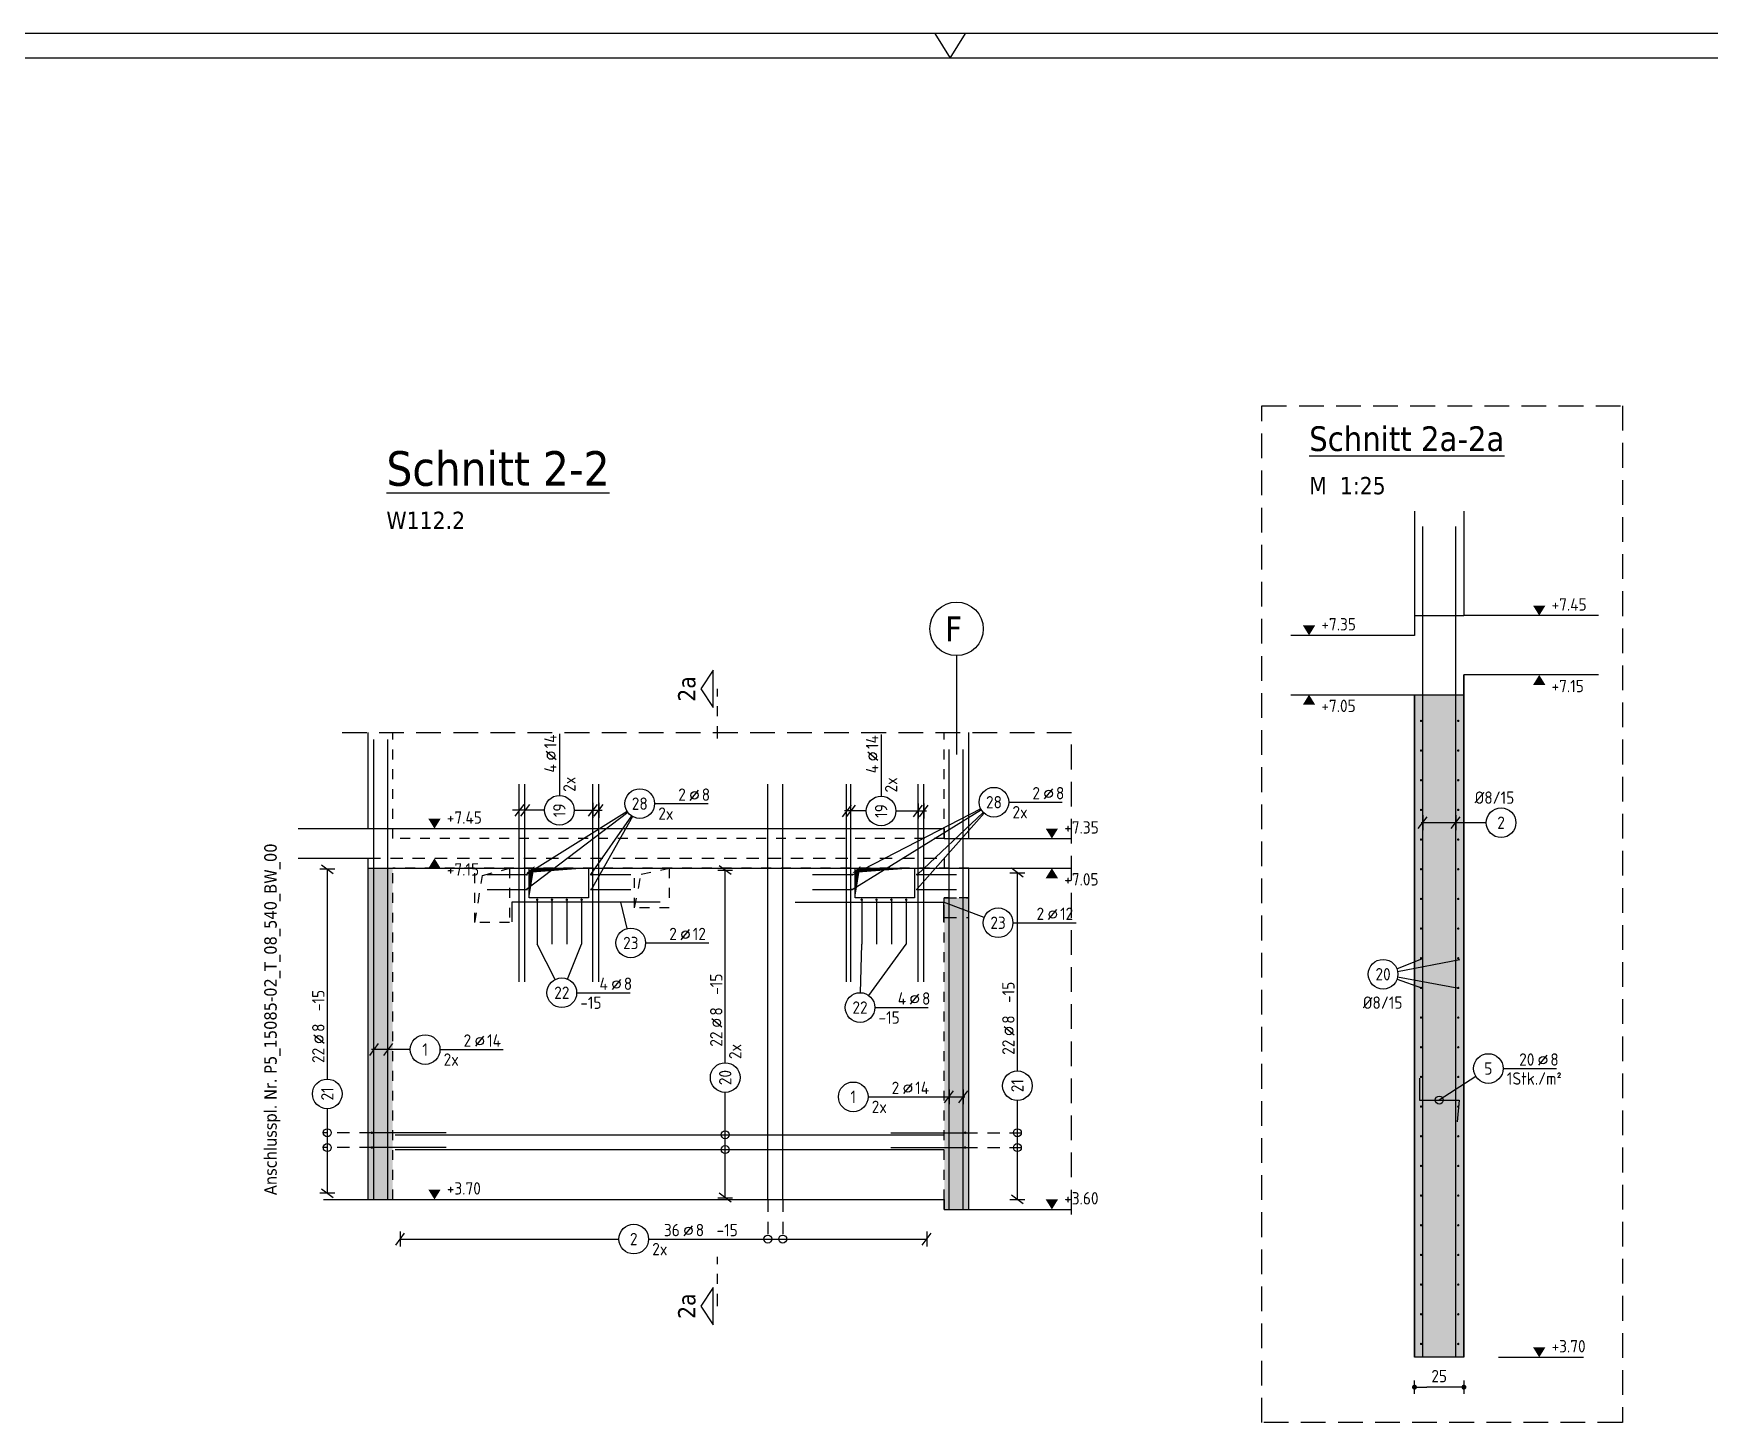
# Model space of a CAD drawing. Extents: x -4 to 84.7, y -5.7 to 50.5.
# Drawn here: x 26.46 to 43.4, y 29.41 to 43.46 of the extents above; entities that cross this region are included whole.
import ezdxf
from ezdxf.enums import TextEntityAlignment as Align

# ---------------------------------------------------------------- set-up
doc = ezdxf.new("R2010")
doc.units = 0
doc.header["$LTSCALE"] = 0.5
for name, pattern in [('AUSGEZOGEN', [1000.01, 1000, 0.01]), ('DASHDOTSMALL', [1.05, 0.5, -0.25, 0.05, -0.25]), ('DASHED', [0.75, 0.5, -0.25]), ('DOT', [0.175, 0.05, -0.125]), ('HIDDEN', [0.375, 0.25, -0.125]), ('HIDDEN2', [0.187, 0.125, -0.062]), ('PUNKT', [0.175, 0.05, -0.125]), ('STRICHLINIE', [0.75, 0.5, -0.25]), ('STRICHPUNKT2', [0.55, 0.25, -0.125, 0.05, -0.125]), ('VERDECKT', [0.375, 0.25, -0.125])]:
    doc.linetypes.add(name, pattern=pattern)
for name, color, linetype in [('ACHSEN', 7, 'Continuous'), ('AFU', 7, 'Continuous'), ('BETON', 7, 'Continuous'), ('DETAIL', 7, 'Continuous'), ('DRUEBER', 7, 'Continuous'), ('grau_mittel', 7, 'Continuous'), ('HILFE', 7, 'Continuous'), ('koten', 7, 'Continuous'), ('MASSE', 7, 'Continuous'), ('OBJEKT', 7, 'Continuous'), ('RAHMEN', 7, 'Continuous'), ('RND', 7, 'Continuous'), ('RND-1', 7, 'Continuous'), ('SCHATTEN', 15, 'Continuous'), ('SCHNITTE', 7, 'Continuous'), ('SFP_Achsen', 7, 'Continuous'), ('TEXT', 7, 'Continuous'), ('VERDECKT', 7, 'Continuous'), ('WBZ', 7, 'Continuous')]:
    doc.layers.add(name, color=color, linetype=linetype)
doc.styles.add('helv', font='tahoma.ttf')
doc.styles.add('txt', font='isocp.shx')
doc.linetypes.add('AFU_50K', pattern='A,0.15,["/",Standard,S=0.2,R=0,X=-0.01,Y=-0.1],0.07,["/",Standard,S=0.2,R=0,X=-0.01,Y=-0.1],0.15', length=0.37)
doc.linetypes.add('AFU_50L', pattern='A,0.75,["/",Standard,S=0.2,R=0,X=-0.01,Y=-0.1],0.07,["/",Standard,S=0.2,R=0,X=-0.01,Y=-0.1],0.75', length=1.57)
doc.dimstyles.new('DOT_I', dxfattribs={"dimscale": 0.5, "dimtxt": 0.25, "dimasz": 0.25, "dimexe": 0.1, "dimexo": 0.3, "dimgap": 0.1, "dimtad": 1, "dimdec": 3, "dimzin": 3, "dimtxsty": 'txt', "dimblk": 'DOT', "dimblk1": 'DOT', "dimblk2": 'DOT', "dimsah": 1, "dimcen": 0.1, "dimse1": 1, "dimse2": 1, "dimazin": 0, "dimtfac": 1, "dimtdec": 4, "dimtix": 1, "dimtmove": 2, "dimatfit": 3, "dimfxl": 0, "dimtvp": 1, "dimtolj": 1, "dimtzin": 0, "dimarcsym": 0})

# ---------------------------------------------------------------- blocks, each defined once
blk = doc.blocks.new('DINA0')
at = {"layer": 'RAHMEN'}
blk.add_line((118.9, 84.1), (0, 84.1), dxfattribs=at)
at = {"layer": 'RAHMEN', "color": 7, "linetype": 'Continuous'}
for p, q in [((59.14, 84.1), (59.45, 83.6)), ((59.45, 83.6), (59.76, 84.1))]:
    blk.add_line(p, q, dxfattribs=at)
at = {"layer": 'RAHMEN', "color": 5}
blk.add_line((118.4, 83.6), (2, 83.6), dxfattribs=at)
blk = doc.blocks.new('lei_gre')
at = {"layer": 'RND', "color": 7, "linetype": 'Continuous'}
for p, q in [((-0.09, -0.12), (0.09, 0.12)), ((0, 0.15), (0, -0.15))]:
    blk.add_line(p, q, dxfattribs=at)
blk = doc.blocks.new('RND_LEI')
at = {"layer": 'RND', "color": 7, "linetype": 'Continuous'}
blk.add_line((1.022, 0.066), (1.19, 0.27), dxfattribs=at)
for centre, radius in [((0, 0), 0.3), ((1.106, 0.168), 0.075)]:
    blk.add_circle(centre, radius, dxfattribs=at)
at = {"layer": 'RND', "color": 7, "linetype": 'Continuous', "style": 'txt'}
blk.add_attdef('POSL', text='', height=0.25, dxfattribs=at).set_placement((0, 0), align=Align.MIDDLE)
blk.add_attdef('ANZ', text='', height=0.25, dxfattribs=at).set_placement((0.931, 0.057), align=Align.RIGHT)
for tag, p in [('DUM', (1.253, 0.057)), ('ABSTD', (1.674, 0.057)), ('POSTXT', (0.374, -0.327))]:
    blk.add_attdef(tag, p, '', height=0.25, dxfattribs=at)
blk = doc.blocks.new('okrd_u')
at = {"layer": 'koten', "color": 7, "linetype": 'Continuous'}
blk.add_solid([(-0.125, -0.202), (0.125, -0.202), (0, 0)], dxfattribs=at)
at = {"layer": 'koten', "style": 'txt'}
blk.add_attdef('OKRD', (0.25, -0.35), '', height=0.25, dxfattribs=at)
blk = doc.blocks.new('okrd_o')
at = {"layer": 'koten', "color": 7, "linetype": 'Continuous'}
blk.add_solid([(-0.125, 0.202), (0.125, 0.202), (0, 0)], dxfattribs=at)
at = {"layer": 'koten', "style": 'txt'}
blk.add_attdef('OKRD', (0.25, 0.1), '', height=0.25, dxfattribs=at)
blk = doc.blocks.new('DOT')
at = {"layer": 'MASSE', "color": 7, "linetype": 'Continuous'}
for p, q in [((0, 0), (-1, 0)), ((0, 0.54), (0, -0.54))]:
    blk.add_line(p, q, dxfattribs=at)
at = {"layer": 'MASSE', "color": 7, "linetype": 'Continuous', "const_width": 0.2}
blk.add_lwpolyline([(-0.1, 0, 1), (0.1, 0, 1)], format="xyb", close=True, dxfattribs=at)
blk = doc.blocks.new('*D21')
at = {"layer": 'Defpoints', "color": 0, "linetype": 'AUSGEZOGEN', "transparency": 16777216}
for p in [(40.422, 29.77), (40.422, 29.77), (40.922, 29.77)]:
    blk.add_point(p, dxfattribs=at)
at = {"layer": 'MASSE', "color": 0, "linetype": 'AUSGEZOGEN', "lineweight": -2, "transparency": 16777216}
blk.add_line((40.797, 29.77), (40.547, 29.77), dxfattribs=at)
at = {"layer": 'MASSE', "color": 0, "linetype": 'AUSGEZOGEN', "lineweight": -2, "transparency": 16777216, "xscale": 0.125, "yscale": 0.125, "zscale": 0.125, "rotation": 180}
blk.add_blockref('DOT', (40.422, 29.77), dxfattribs=at)
at = {"layer": 'MASSE', "color": 0, "linetype": 'AUSGEZOGEN', "lineweight": -2, "transparency": 16777216, "xscale": 0.125, "yscale": 0.125, "zscale": 0.125}
blk.add_blockref('DOT', (40.922, 29.77), dxfattribs=at)
at = {"layer": 'MASSE', "color": 0, "linetype": 'AUSGEZOGEN', "transparency": 16777216, "insert": (40.672, 29.882), "char_height": 0.125, "attachment_point": 5, "style": 'txt'}
blk.add_mtext('\\A1;25', dxfattribs=at)
blk = doc.blocks.new('RND_HIN')
at = {"layer": 'RND', "color": 7, "linetype": 'Continuous'}
blk.add_circle((0, 0), 0.3, dxfattribs=at)
at = {"layer": 'RND', "color": 7, "linetype": 'Continuous', "style": 'txt'}
blk.add_attdef('POSI', text='', height=0.25, dxfattribs=at).set_placement((0, 0), align=Align.MIDDLE)
blk = doc.blocks.new('SCHN-2')
at = {"layer": 'SCHNITTE', "color": 6, "linetype": 'Continuous'}
blk.add_lwpolyline([(0.378, 0.088), (0, 0.34), (-0.378, 0.088)], close=True, dxfattribs=at)
at = {"layer": 'SCHNITTE', "color": 1, "linetype": 'DASHDOTSMALL', "style": 'helv'}
blk.add_attdef('SCHN-2', text='', height=0.35, dxfattribs=at).set_placement((0, 0.45), align=Align.CENTER)

msp = doc.modelspace()

# ---------------------------------------------------------------- hatches: boundary and pattern name
at = {"layer": 'grau_mittel'}
msp.add_hatch(color=61, dxfattribs=at).paths.add_polyline_path([(40.9225, 36.7718), (40.4225, 36.7718), (40.4225, 30.0718), (40.9225, 30.0718)])
h = msp.add_hatch(color=61, dxfattribs=at)
h.paths.add_polyline_path([(35.9172, 34.7174), (35.6672, 34.7174), (35.6672, 34.5174), (35.9172, 34.5174)])
h.paths.add_polyline_path([(35.6672, 31.6674), (35.6672, 31.5674), (35.9172, 31.5674), (35.9172, 34.5174), (35.6672, 34.5174)])
h.paths.add_polyline_path([(30.0922, 35.0174), (29.8422, 35.0174), (29.8422, 31.6674), (30.0922, 31.6674)])

# ---------------------------------------------------------------- linework, layer by layer
at = {"layer": 'ACHSEN', "color": 140, "linetype": 'AUSGEZOGEN'}
msp.add_line((35.7922, 37.167), (35.7922, 36.167), dxfattribs=at)
at = {"layer": 'AFU', "color": 8, "linetype": 'AFU_50K'}
for p, q in [((40.4225, 37.5718), (40.9225, 37.5718)), ((40.4225, 36.7718), (40.9225, 36.7718)), ((35.6672, 35.4174), (35.6672, 35.3174)), ((35.6672, 35.3174), (35.9172, 35.3174)), ((35.6672, 31.6674), (35.6672, 31.5674)), ((35.6672, 31.5674), (35.9172, 31.5674)), ((40.9225, 30.0718), (40.4225, 30.0718))]:
    msp.add_line(p, q, dxfattribs=at)
at = {"layer": 'AFU', "color": 8, "linetype": 'AFU_50L'}
for p, q in [((29.8422, 35.4174), (35.6672, 35.4174)), ((29.8422, 35.0174), (35.9172, 35.0174)), ((29.8422, 31.6674), (35.6672, 31.6674))]:
    msp.add_line(p, q, dxfattribs=at)
at = {"layer": 'BETON', "color": 6, "linetype": 'AUSGEZOGEN'}
for p, q in [((40.4225, 38.6277), (40.4225, 37.3718)), ((40.9225, 38.6277), (40.9225, 37.5718)), ((42.2836, 36.9718), (40.9225, 36.9718)), ((39.1717, 36.7718), (40.4225, 36.7718)), ((29.8422, 35.4174), (29.8422, 36.3897)), ((35.9172, 35.3174), (35.9172, 36.3897)), ((29.1362, 35.4174), (29.8422, 35.4174)), ((35.9172, 35.3174), (36.9549, 35.3174)), ((29.1362, 35.1174), (29.8422, 35.1174)), ((29.8422, 31.6674), (29.8422, 35.1174)), ((35.9172, 31.5674), (35.9172, 35.0174)), ((35.9172, 35.0174), (36.9549, 35.0174)), ((35.9172, 31.5674), (36.9549, 31.5674))]:
    msp.add_line(p, q, dxfattribs=at)
at = {"layer": 'BETON', "color": 6, "linetype": 'AUSGEZOGEN', "lineweight": 25}
for p, q in [((42.2836, 37.5718), (40.9225, 37.5718)), ((40.4225, 37.3718), (39.1717, 37.3718))]:
    msp.add_line(p, q, dxfattribs=at)
at = {"layer": 'BETON', "color": 6, "linetype": 'AUSGEZOGEN', "lineweight": 35}
for p, q in [((40.9225, 36.9718), (40.9225, 30.0718)), ((40.4225, 36.7718), (40.4225, 30.0718))]:
    msp.add_line(p, q, dxfattribs=at)
at = {"layer": 'BETON', "color": 6, "linetype": 'AUSGEZOGEN'}
for points in [[(31.4722, 35.0174), (32.0722, 35.0174), (32.0722, 34.7174), (31.4722, 34.7174)], [(34.7673, 35.0174), (35.3673, 35.0174), (35.3673, 34.7174), (34.7673, 34.7174)]]:
    msp.add_lwpolyline(points, close=True, dxfattribs=at)
at = {"layer": 'DETAIL', "color": 102, "linetype": 'STRICHLINIE'}
msp.add_lwpolyline([(38.8798, 29.413), (38.8798, 39.6923), (42.5241, 39.6923), (42.5241, 29.413)], close=True, dxfattribs=at)
at = {"layer": 'DRUEBER', "color": 7, "linetype": 'DOT'}
for p, q in [((30.0922, 35.3174), (30.0922, 36.3897)), ((35.6672, 35.3174), (30.0922, 35.3174)), ((30.0922, 31.6674), (30.0922, 35.0174)), ((35.9172, 35.0174), (30.0922, 35.0174)), ((35.9172, 34.7174), (35.6672, 34.7174))]:
    msp.add_line(p, q, dxfattribs=at)
at = {"layer": 'DRUEBER', "color": 7, "linetype": 'PUNKT'}
for p, q in [((35.6672, 35.3174), (35.6672, 36.3897)), ((35.6672, 31.6674), (35.6672, 34.7174))]:
    msp.add_line(p, q, dxfattribs=at)
at = {"layer": 'HILFE', "color": 102, "linetype": 'DASHED'}
for p in [(29.5793, 36.3897), (36.9549, 31.5169)]:
    msp.add_line(p, (36.9549, 36.3897), dxfattribs=at)
at = {"layer": 'HILFE', "color": 102, "linetype": 'AUSGEZOGEN'}
msp.add_line((41.2711, 30.0718), (42.1318, 30.0718), dxfattribs=at)
at = {"layer": 'OBJEKT', "color": 7, "linetype": 'AUSGEZOGEN'}
msp.add_line((29.3922, 31.6674), (29.8422, 31.6674), dxfattribs=at)
at = {"layer": 'RND', "color": 7, "linetype": 'AUSGEZOGEN'}
for p, q in [((31.7763, 36.3772), (31.7763, 35.7529)), ((35.0293, 36.3703), (35.0293, 35.746)), ((32.7393, 35.6704), (33.2793, 35.6704)), ((36.3205, 35.6852), (36.8605, 35.6852)), ((29.4298, 35.0079), (29.4298, 32.8856)), ((33.4529, 33.0506), (33.4529, 34.9979)), ((36.407, 32.9685), (36.407, 34.9717)), ((36.362, 34.4659), (37.002, 34.4659)), ((32.6484, 34.2618), (33.2884, 34.2618)), ((31.9511, 33.7583), (32.4911, 33.7583)), ((34.9661, 33.6088), (35.5061, 33.6088)), ((30.5691, 33.184), (31.2091, 33.184)), ((41.3189, 32.9922), (41.8589, 32.9922)), ((33.4529, 31.6858), (33.4529, 32.7506)), ((34.8974, 32.7057), (35.5374, 32.7057)), ((29.4298, 32.5856), (29.4298, 31.7322)), ((36.407, 31.6674), (36.407, 32.6685)), ((30.1668, 31.2675), (32.3785, 31.2675)), ((32.6785, 31.2675), (35.4909, 31.2675))]:
    msp.add_line(p, q, dxfattribs=at)
at = {"layer": 'RND', "color": 102, "linetype": 'AUSGEZOGEN'}
for p, q in [((31.6263, 35.6029), (31.3024, 35.6029)), ((32.4621, 35.5908), (31.4424, 34.9523)), ((31.9263, 35.6029), (32.2096, 35.6029)), ((34.8793, 35.596), (34.6586, 35.596)), ((36.0371, 35.6165), (34.7361, 34.9473)), ((36.043, 35.6062), (34.7361, 34.7973)), ((35.1793, 35.596), (35.4881, 35.596)), ((32.4697, 35.5798), (31.4424, 34.8023)), ((32.5039, 35.547), (32.0922, 34.9523)), ((32.5156, 35.5397), (32.0972, 34.7973)), ((36.071, 35.5729), (35.3923, 34.8073)), ((36.0616, 35.582), (35.3973, 34.9523)), ((41.1477, 35.4779), (40.4892, 35.4779)), ((32.4627, 34.4075), (32.3973, 34.6746)), ((36.0717, 34.5191), (35.6615, 34.6746)), ((31.733, 33.892), (31.5512, 34.2489)), ((31.8577, 33.8972), (32.0012, 34.2489)), ((34.8201, 33.7587), (34.8331, 34.2489)), ((34.9045, 33.7299), (35.2831, 34.2489)), ((40.2438, 34.0013), (40.5029, 34.1049)), ((40.2517, 33.9742), (40.8791, 34.096)), ((40.246, 33.8958), (40.494, 33.8085)), ((40.252, 33.9183), (40.8703, 33.804)), ((30.2691, 33.184), (29.8767, 33.184)), ((41.0428, 32.9111), (40.6728, 32.6733)), ((34.8974, 32.7057), (35.8775, 32.7057))]:
    msp.add_line(p, q, dxfattribs=at)
at = {"layer": 'RND', "color": 102, "linetype": 'VERDECKT'}
for p, q in [((29.8807, 32.3428), (29.3798, 32.3428)), ((35.8787, 32.3428), (36.457, 32.3428)), ((29.8807, 32.1928), (29.3798, 32.1928)), ((35.8787, 32.1928), (36.457, 32.1928)), ((33.8842, 31.6674), (33.8842, 31.2175)), ((34.0342, 31.6674), (34.0342, 31.2175))]:
    msp.add_line(p, q, dxfattribs=at)
at = {"layer": 'RND', "color": 1, "linetype": 'AUSGEZOGEN'}
for points in [[(40.5054, 30.0718), (40.5054, 38.4718)], [(40.8396, 30.0718), (40.8396, 38.4718)], [(29.8999, 31.6674), (29.8999, 36.3174)], [(30.0434, 31.6674), (30.0434, 36.3174)], [(35.716, 31.5674), (35.716, 36.2174)], [(35.8595, 31.5674), (35.8595, 36.2174)], [(31.3705, 33.8674), (31.3705, 35.8674)], [(31.4285, 33.8674), (31.4285, 35.8674)], [(32.1159, 33.8674), (32.1159, 35.8674)], [(32.1739, 33.8674), (32.1739, 35.8674)], [(33.8842, 31.6674), (33.8842, 35.8674)], [(34.0342, 31.6674), (34.0342, 35.8674)], [(34.6808, 33.8674), (34.6808, 35.8674)], [(34.7224, 33.8674), (34.7224, 35.8674)], [(35.4033, 33.8674), (35.4033, 35.8674)], [(35.4612, 33.8674), (35.4612, 35.8674)], [(31.0474, 34.9523), (31.4474, 34.9523)], [(32.0972, 34.9523), (32.4972, 34.9523)], [(34.3361, 34.9523), (34.7361, 34.9523)], [(35.3923, 34.9523), (35.7923, 34.9523)], [(31.0474, 34.8023), (31.4474, 34.8023)], [(32.0972, 34.8023), (32.4972, 34.8023)], [(34.3361, 34.8023), (34.7361, 34.8023)], [(35.3923, 34.8023), (35.7923, 34.8023)], [(32.796, 34.6746), (31.296, 34.6746), (31.296, 34.4746)], [(31.5512, 34.6989), (31.5512, 34.2489)], [(31.7012, 34.6989), (31.7012, 34.2489)], [(31.8512, 34.6989), (31.8512, 34.2489)], [(32.0012, 34.6989), (32.0012, 34.2489)], [(34.1615, 34.6746), (35.6615, 34.6746), (35.6615, 34.4746)], [(34.8331, 34.6989), (34.8331, 34.2489)], [(34.9831, 34.6989), (34.9831, 34.2489)], [(35.1331, 34.6989), (35.1331, 34.2489)], [(35.2831, 34.6989), (35.2831, 34.2489)], [(30.6307, 32.3428), (29.8807, 32.3428)], [(30.1172, 32.3225), (35.6672, 32.3225)], [(35.1287, 32.3428), (35.8787, 32.3428)], [(30.6307, 32.1928), (29.8807, 32.1928)], [(30.1172, 32.1725), (35.6672, 32.1725)], [(35.1287, 32.1928), (35.8787, 32.1928)]]:
    msp.add_lwpolyline(points, dxfattribs=at)
at = {"layer": 'RND', "color": 7, "linetype": 'AUSGEZOGEN'}
for points, const_width in [([(40.4822, 36.5067, 1), (40.4942, 36.5067, 1)], 0.012), ([(40.8588, 36.5067, 1), (40.8708, 36.5067, 1)], 0.012), ([(40.4822, 36.2067, 1), (40.4942, 36.2067, 1)], 0.012), ([(40.8588, 36.2067, 1), (40.8708, 36.2067, 1)], 0.012), ([(40.4822, 35.9067, 1), (40.4942, 35.9067, 1)], 0.012), ([(40.8588, 35.9067, 1), (40.8708, 35.9067, 1)], 0.012), ([(40.4822, 35.6067, 1), (40.4942, 35.6067, 1)], 0.012), ([(40.8588, 35.6067, 1), (40.8708, 35.6067, 1)], 0.012), ([(40.4822, 35.3067, 1), (40.4942, 35.3067, 1)], 0.012), ([(40.8588, 35.3067, 1), (40.8708, 35.3067, 1)], 0.012), ([(31.4424, 34.9523, 1), (31.4524, 34.9523, 1)], 0.01), ([(32.0922, 34.9523, 1), (32.1022, 34.9523, 1)], 0.01), ([(34.7311, 34.9523, 1), (34.7411, 34.9523, 1)], 0.01), ([(35.3873, 34.9523, 1), (35.3973, 34.9523, 1)], 0.01), ([(40.4822, 35.0067, 1), (40.4942, 35.0067, 1)], 0.012), ([(40.8588, 35.0067, 1), (40.8708, 35.0067, 1)], 0.012), ([(31.4424, 34.8023, 1), (31.4524, 34.8023, 1)], 0.01), ([(32.0922, 34.8023, 1), (32.1022, 34.8023, 1)], 0.01), ([(34.7311, 34.8023, 1), (34.7411, 34.8023, 1)], 0.01), ([(35.3873, 34.8023, 1), (35.3973, 34.8023, 1)], 0.01), ([(31.545, 34.6989, 1), (31.5575, 34.6989, 1)], 0.0125), ([(31.695, 34.6989, 1), (31.7075, 34.6989, 1)], 0.0125), ([(31.845, 34.6989, 1), (31.8575, 34.6989, 1)], 0.0125), ([(31.995, 34.6989, 1), (32.0075, 34.6989, 1)], 0.0125), ([(34.8269, 34.6989, 1), (34.8394, 34.6989, 1)], 0.0125), ([(34.9769, 34.6989, 1), (34.9894, 34.6989, 1)], 0.0125), ([(35.1269, 34.6989, 1), (35.1394, 34.6989, 1)], 0.0125), ([(35.2769, 34.6989, 1), (35.2894, 34.6989, 1)], 0.0125), ([(40.4822, 34.7067, 1), (40.4942, 34.7067, 1)], 0.012), ([(40.8588, 34.7067, 1), (40.8708, 34.7067, 1)], 0.012), ([(40.4822, 34.4067, 1), (40.4942, 34.4067, 1)], 0.012), ([(40.8588, 34.4067, 1), (40.8708, 34.4067, 1)], 0.012), ([(40.4822, 34.1067, 1), (40.4942, 34.1067, 1)], 0.012), ([(40.8588, 34.1067, 1), (40.8708, 34.1067, 1)], 0.012), ([(40.4822, 33.8067, 1), (40.4942, 33.8067, 1)], 0.012), ([(40.8588, 33.8067, 1), (40.8708, 33.8067, 1)], 0.012), ([(40.4822, 33.5067, 1), (40.4942, 33.5067, 1)], 0.012), ([(40.8588, 33.5067, 1), (40.8708, 33.5067, 1)], 0.012), ([(40.4822, 33.2067, 1), (40.4942, 33.2067, 1)], 0.012), ([(40.8588, 33.2067, 1), (40.8708, 33.2067, 1)], 0.012), ([(40.4822, 32.9067, 1), (40.4942, 32.9067, 1)], 0.012), ([(40.8588, 32.9067, 1), (40.8708, 32.9067, 1)], 0.012), ([(40.4822, 32.6067, 1), (40.4942, 32.6067, 1)], 0.012), ([(40.8588, 32.6067, 1), (40.8708, 32.6067, 1)], 0.012), ([(29.887, 32.3428, -1), (29.8745, 32.3428, -1)], 0.0125), ([(29.887, 32.1928, -1), (29.8745, 32.1928, -1)], 0.0125), ([(35.8724, 32.3428, 1), (35.8849, 32.3428, 1)], 0.0125), ([(35.8724, 32.1928, 1), (35.8849, 32.1928, 1)], 0.0125), ([(40.4822, 32.3067, 1), (40.4942, 32.3067, 1)], 0.012), ([(40.8588, 32.3067, 1), (40.8708, 32.3067, 1)], 0.012), ([(40.4822, 32.0067, 1), (40.4942, 32.0067, 1)], 0.012), ([(40.8588, 32.0067, 1), (40.8708, 32.0067, 1)], 0.012), ([(40.4822, 31.7067, 1), (40.4942, 31.7067, 1)], 0.012), ([(40.8588, 31.7067, 1), (40.8708, 31.7067, 1)], 0.012), ([(40.4822, 31.4067, 1), (40.4942, 31.4067, 1)], 0.012), ([(40.8588, 31.4067, 1), (40.8708, 31.4067, 1)], 0.012), ([(40.4822, 31.1067, 1), (40.4942, 31.1067, 1)], 0.012), ([(40.8588, 31.1067, 1), (40.8708, 31.1067, 1)], 0.012), ([(40.4822, 30.8067, 1), (40.4942, 30.8067, 1)], 0.012), ([(40.8588, 30.8067, 1), (40.8708, 30.8067, 1)], 0.012), ([(40.4822, 30.5067, 1), (40.4942, 30.5067, 1)], 0.012), ([(40.8588, 30.5067, 1), (40.8708, 30.5067, 1)], 0.012), ([(40.4822, 30.2067, 1), (40.4942, 30.2067, 1)], 0.012), ([(40.8588, 30.2067, 1), (40.8708, 30.2067, 1)], 0.012)]:
    msp.add_lwpolyline(points, format="xyb", close=True, dxfattribs=dict(at, const_width=const_width))
for centre in [(40.6728, 32.6733), (29.4298, 32.3428), (36.407, 32.3428), (29.4298, 32.1928), (33.4529, 32.3225), (33.4529, 32.1725), (36.407, 32.1928), (33.8842, 31.2675), (34.0342, 31.2675)]:
    msp.add_circle(centre, 0.04, dxfattribs=at)
at = {"layer": 'RND-1', "color": 1, "linetype": 'AUSGEZOGEN'}
msp.add_lwpolyline([(40.4728, 32.8933), (40.4728, 32.6733), (40.8728, 32.6733), (40.8536, 32.4541)], dxfattribs=at)
at = {"layer": 'SCHATTEN', "color": 1, "linetype": 'AUSGEZOGEN'}
for points in [[(31.4722, 34.7174, 0, 0.0489, 0), (31.4966, 35.0154, 0, 0, 0), (31.4731, 34.9947, 0.0456, 0, 0), (32.0722, 35.0174, 0, 0, 0)], [(34.7673, 34.7174, 0, 0.0489, 0), (34.7916, 35.0154, 0, 0, 0), (34.7681, 34.9947, 0.0456, 0, 0), (35.3673, 35.0174, 0, 0, 0)]]:
    msp.add_lwpolyline(points, format="xyseb", dxfattribs=at)
at = {"layer": 'SCHNITTE', "color": 6, "linetype": 'STRICHPUNKT2'}
for p, q in [((33.3766, 36.3301), (33.3766, 36.8301)), ((33.3766, 30.5896), (33.3766, 31.0896))]:
    msp.add_line(p, q, dxfattribs=at)
at = {"layer": 'SFP_Achsen', "color": 7, "linetype": 'AUSGEZOGEN'}
msp.add_circle((35.7922, 37.4375), 0.2705, dxfattribs=at)
at = {"layer": 'VERDECKT', "color": 7, "linetype": 'VERDECKT'}
for p, q in [((29.8422, 35.4174), (35.6672, 35.4174)), ((35.6672, 35.4174), (35.6672, 35.3174)), ((35.6672, 35.3174), (35.9172, 35.3174)), ((29.8422, 35.1174), (35.6672, 35.1174)), ((35.6672, 34.5174), (35.9172, 34.5174)), ((29.8422, 31.6674), (35.6672, 31.6674)), ((35.6672, 31.5674), (35.6672, 31.6674)), ((35.6672, 31.5674), (35.9172, 31.5674))]:
    msp.add_line(p, q, dxfattribs=at)
at = {"layer": 'VERDECKT', "color": 7, "linetype": 'HIDDEN'}
for p, q in [((35.6672, 35.1174), (35.6672, 35.0174)), ((35.6672, 35.0174), (35.9172, 35.0174)), ((35.6672, 34.5174), (35.6672, 34.7174)), ((35.6672, 34.7174), (35.9172, 34.7174))]:
    msp.add_line(p, q, dxfattribs=at)
at = {"layer": 'WBZ', "color": 102, "linetype": 'HIDDEN2'}
for p, q in [((30.9222, 34.4674), (30.9988, 34.9428)), ((30.9988, 34.9428), (31.2722, 35.0174)), ((32.5372, 34.6174), (32.6021, 34.9577)), ((32.6021, 34.9577), (32.8872, 35.0174))]:
    msp.add_line(p, q, dxfattribs=at)
for points in [[(30.9222, 35.0174), (31.2722, 35.0174), (31.2722, 34.4674), (30.9222, 34.4674)], [(32.5372, 35.0174), (32.8872, 35.0174), (32.8872, 34.6174), (32.5372, 34.6174)]]:
    msp.add_lwpolyline(points, close=True, dxfattribs=at)

# ---------------------------------------------------------------- block references
at = {"layer": 'koten', "color": 7, "linetype": 'DASHED', "xscale": 0.5, "yscale": 0.5, "zscale": 0.5}
for p, values in [((41.6835, 37.5718), {'OKRD': '+7.45'}), ((39.356, 37.3718), {'OKRD': '+7.35'})]:
    msp.add_blockref('okrd_o', p, dxfattribs=at).add_auto_attribs(values)
at = {"layer": 'koten', "color": 7, "linetype": 'AUSGEZOGEN', "xscale": 0.5, "yscale": 0.5, "zscale": 0.5}
for name, p, values in [('okrd_u', (41.6835, 36.9718), {'OKRD': '+7.15'}), ('okrd_u', (39.356, 36.7718), {'OKRD': '+7.05'}), ('okrd_o', (30.5136, 35.4174), {'OKRD': '+7.45'}), ('okrd_u', (30.5136, 35.1174), {'OKRD': '+7.15'}), ('okrd_o', (30.5136, 31.6674), {'OKRD': '+3.70'}), ('okrd_o', (36.7559, 31.5674), {'OKRD': '+3.60'})]:
    msp.add_blockref(name, p, dxfattribs=at).add_auto_attribs(values)
at = {"layer": 'koten', "color": 7, "linetype": 'VERDECKT', "xscale": 0.5, "yscale": 0.5, "zscale": 0.5}
for name, p, values in [('okrd_o', (36.7559, 35.3174), {'OKRD': '+7.35'}), ('okrd_u', (36.7559, 35.0174), {'OKRD': '+7.05'})]:
    msp.add_blockref(name, p, dxfattribs=at).add_auto_attribs(values)
at = {"layer": 'koten', "color": 7, "linetype": 'AUSGEZOGEN'}
ref = msp.add_blockref('okrd_o', (41.6835, 30.0718), dxfattribs=dict(at, xscale=0.5, yscale=0.5, zscale=0.5))
ref.add_attrib('OKRD', '+3.70', (41.8085, 30.1218), dxfattribs={"layer": '0', "color": 0, "linetype": 'ByBlock', "height": 0.125, "style": 'txt'})
at = {"layer": 'RAHMEN', "color": 7, "linetype": 'AUSGEZOGEN', "xscale": 0.5, "yscale": 0.5, "zscale": 0.5}
msp.add_blockref('DINA0', (6.0012, 1.4073), dxfattribs=at)
at = {"layer": 'RND', "color": 7, "linetype": 'AUSGEZOGEN', "xscale": 0.5, "yscale": 0.5, "zscale": 0.5, "rotation": 90}
for p, values in [((31.7763, 35.6029), {'POSL': '19', 'DUM': '14', 'ANZ': '4', 'POSTXT': '2x'}), ((35.0293, 35.596), {'POSL': '19', 'DUM': '14', 'ANZ': '4', 'POSTXT': '2x'}), ((33.4529, 32.9006), {'POSL': '20', 'DUM': '8', 'ANZ': '22', 'ABSTD': '-15', 'POSTXT': '2x'}), ((29.4298, 32.7356), {'POSL': '21', 'DUM': '8', 'ANZ': '22', 'ABSTD': '-15'}), ((36.407, 32.8185), {'POSL': '21', 'DUM': '8', 'ANZ': '22', 'ABSTD': '-15'})]:
    msp.add_blockref('RND_LEI', p, dxfattribs=at).add_auto_attribs(values)
at = {"layer": 'RND', "color": 7, "linetype": 'AUSGEZOGEN', "xscale": 0.5, "yscale": 0.5, "zscale": 0.5}
for name, p, values in [('RND_LEI', (32.5893, 35.6704), {'POSL': '28', 'DUM': '8', 'ANZ': '2', 'POSTXT': '2x'}), ('RND_LEI', (36.1705, 35.6852), {'POSL': '28', 'DUM': '8', 'ANZ': '2', 'POSTXT': '2x'}), ('RND_HIN', (41.2977, 35.4779), {'POSI': '2'}), ('RND_LEI', (36.212, 34.4659), {'POSL': '23', 'DUM': '12', 'ANZ': '2'}), ('RND_LEI', (32.4984, 34.2618), {'POSL': '23', 'DUM': '12', 'ANZ': '2'}), ('RND_HIN', (40.1045, 33.9456), {'POSI': '20'}), ('RND_LEI', (31.8011, 33.7583), {'POSL': '22', 'DUM': '8', 'ANZ': '4', 'POSTXT': '-15'}), ('RND_LEI', (34.8161, 33.6088), {'POSL': '22', 'DUM': '8', 'ANZ': '4', 'POSTXT': '-15'}), ('RND_LEI', (30.4191, 33.184), {'POSL': '1', 'DUM': '14', 'ANZ': '2', 'POSTXT': '2x'}), ('RND_LEI', (41.1689, 32.9922), {'POSL': '5', 'DUM': '8', 'ANZ': '20', 'POSTXT': '1Stk./m²'}), ('RND_LEI', (34.7474, 32.7057), {'POSL': '1', 'DUM': '14', 'ANZ': '2', 'POSTXT': '2x'}), ('RND_LEI', (32.5285, 31.2675), {'POSL': '2', 'DUM': '8', 'ANZ': '36', 'ABSTD': '-15', 'POSTXT': '2x'})]:
    msp.add_blockref(name, p, dxfattribs=at).add_auto_attribs(values)
at = {"layer": 'RND', "color": 102, "linetype": 'AUSGEZOGEN', "xscale": 0.5, "yscale": 0.5, "zscale": 0.5, "rotation": 180}
for p in [(31.3705, 35.6029), (31.4285, 35.6029), (34.6808, 35.596), (34.7224, 35.596), (29.8999, 33.184), (30.0434, 33.184)]:
    msp.add_blockref('lei_gre', p, dxfattribs=at)
at = {"layer": 'RND', "color": 102, "linetype": 'AUSGEZOGEN', "xscale": 0.5, "yscale": 0.5, "zscale": 0.5}
for p in [(32.1159, 35.6029), (32.1739, 35.6029), (35.4033, 35.596), (35.4612, 35.596), (35.716, 32.7057), (35.8595, 32.7057)]:
    msp.add_blockref('lei_gre', p, dxfattribs=at)
at = {"layer": 'RND', "color": 7, "linetype": 'AUSGEZOGEN', "xscale": 0.5, "yscale": 0.5, "zscale": 0.5}
for p in [(40.5054, 35.4779), (40.8396, 35.4779), (30.1668, 31.2675), (35.4909, 31.2675)]:
    msp.add_blockref('lei_gre', p, dxfattribs=at)
for p, rotation in [((29.4298, 35.0079), 270), ((33.4529, 34.9979), 90), ((36.407, 34.9717), 90), ((29.4298, 31.7322), 270), ((33.4529, 31.6858), 90), ((36.407, 31.6674), 90)]:
    msp.add_blockref('lei_gre', p, dxfattribs=dict(at, rotation=rotation))
at = {"layer": 'SCHNITTE', "color": 6, "linetype": 'STRICHPUNKT2', "xscale": 0.5, "yscale": 0.5, "zscale": 0.5, "rotation": 90}
for p in [(33.3766, 36.8301), (33.3766, 30.5896)]:
    msp.add_blockref('SCHN-2', p, dxfattribs=at).add_auto_attribs({'SCHN-2': '2a'})

# ---------------------------------------------------------------- texts
at = {"layer": 'SFP_Achsen', "color": 6, "linetype": 'AUSGEZOGEN', "style": 'helv'}
msp.add_text('F', height=0.25, dxfattribs=at).set_placement((35.6781, 37.3131))
at = {"layer": 'TEXT', "color": 6, "linetype": 'AUSGEZOGEN', "style": 'helv'}
msp.add_text('%%USchnitt 2a-2a', height=0.25, dxfattribs=at).set_placement((39.3577, 39.2357))
at = {"layer": 'TEXT', "color": 5, "linetype": 'AUSGEZOGEN', "style": 'helv'}
msp.add_text('%%uSchnitt 2-2', height=0.35, dxfattribs=at).set_placement((30.0276, 38.8846))
at = {"layer": 'TEXT', "color": 1, "linetype": 'AUSGEZOGEN', "style": 'helv'}
for s, p in [('M  1:25', (39.3577, 38.7982)), ('W112.2', (30.0276, 38.4471))]:
    msp.add_text(s, height=0.175, dxfattribs=at).set_placement(p)
at = {"layer": 'TEXT', "color": 7, "linetype": 'AUSGEZOGEN', "style": 'txt'}
for p in [(41.0306, 35.6686), (39.9, 33.5956)]:
    msp.add_text('%%C8/15', height=0.125, dxfattribs=at).set_placement(p)
at = {"layer": 'TEXT', "color": 7, "linetype": 'AUSGEZOGEN', "style": 'helv'}
msp.add_text('Anschlusspl. Nr. P5_15085-02_T_08_540_BW_00', height=0.125, rotation=90, dxfattribs=at).set_placement((28.9178, 31.7119))

# ---------------------------------------------------------------- dimensions: what is measured, and where the dimension line sits
at = {"layer": 'MASSE', "color": 7, "linetype": 'AUSGEZOGEN'}
dim = msp.add_linear_dim(base=(40.4225, 29.7696), p1=(40.9225, 29.7696), p2=(40.4225, 29.7696), dimstyle='DOT_I', override={"dimdec": 0, "dimlfac": 50}, dxfattribs=at)
dim.commit()
dim.dimension.update_dxf_attribs({"geometry": '*D21', "text_midpoint": (40.6725, 29.8821)})

doc.saveas('drawing.dxf')
